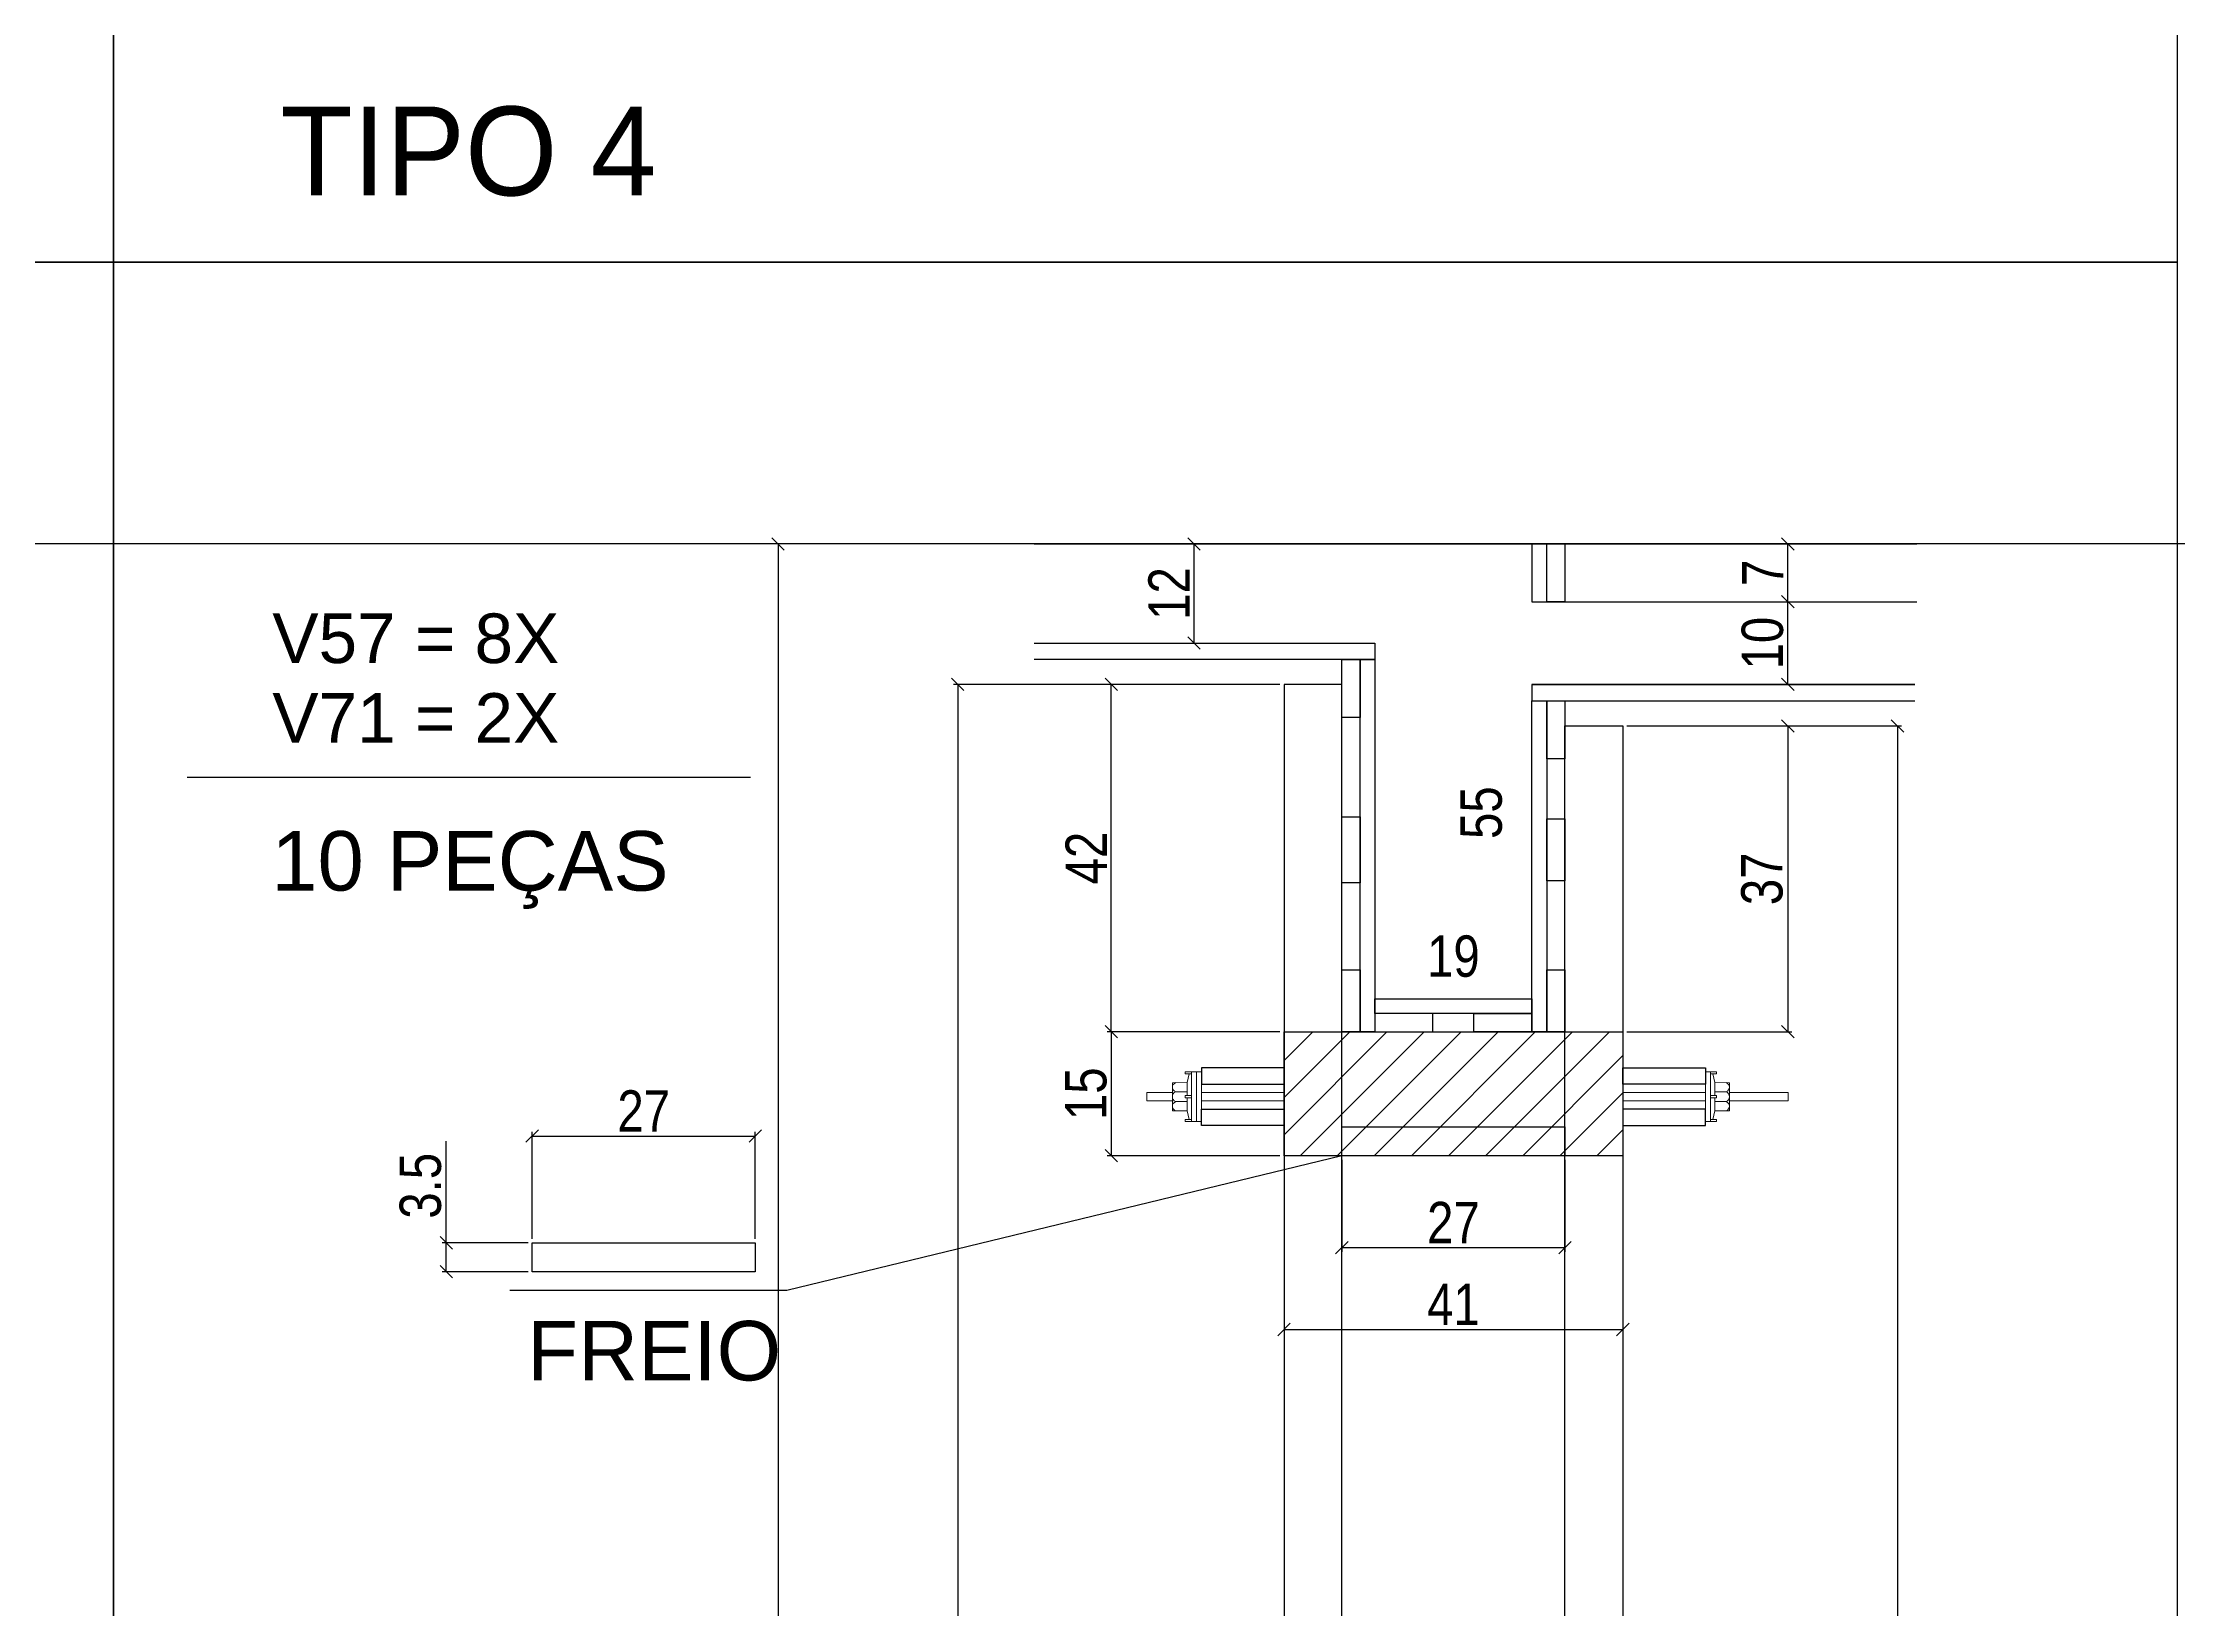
# Model space of a CAD drawing. Header units: millimetres. Extents: x 3247 to 10920, y 704 to 3817.
# Drawn here: x 5228 to 5744, y 2683 to 3062 of the extents above; entities that cross this region are included whole.
import ezdxf

# ---------------------------------------------------------------- set-up
doc = ezdxf.new("R2010")
doc.units = ezdxf.units.MM
for name, color, linetype in [('1', 1, 'Continuous'), ('COTA', 241, 'Continuous'), ('GARFOS OK', 3, 'Continuous'), ('Painéis', 200, 'Continuous'), ('Resinado', 41, 'Continuous'), ('SARR_3.5x7', 81, 'Continuous'), ('SARR_7x7', 40, 'Continuous'), ('TIRAS REESCORAMENTO', 252, 'Continuous'), ('VIGAS', 3, 'Continuous')]:
    doc.layers.add(name, color=color, linetype=linetype)
doc.layers.add('BARRA_ANCORAGEM', color=1, linetype='Continuous', lineweight=15)
doc.styles.add('COTA TECNICA 2X', font='techl___.ttf', dxfattribs={"height": 10})
doc.styles.add('R80-50', font='arial.ttf', dxfattribs={"height": 10})
doc.styles.add('ROMAS860', font='ROMAS860.SHX', dxfattribs={"height": 8.5})
doc.dimstyles.new('SECAO', dxfattribs={"dimscale": 0.333333, "dimtxt": 5, "dimasz": 9, "dimexe": 3, "dimexo": 3, "dimgap": 3, "dimtad": 1, "dimdec": 1, "dimlfac": 0.5, "dimzin": 12, "dimdsep": 46, "dimtxsty": 'COTA TECNICA 2X', "dimblk1": 'OBLIQUE', "dimblk2": 'OBLIQUE', "dimsah": 1, "dimcen": 0.9, "dimclrd": 4, "dimclre": 4, "dimclrt": 240, "dimadec": 1, "dimazin": 3, "dimtfac": 1, "dimtdec": 1, "dimtmove": 0, "dimatfit": 3, "dimfxl": 1, "dimtolj": 1, "dimtzin": 12, "dimarcsym": 0})

# ---------------------------------------------------------------- blocks, each defined once
blk = doc.blocks.new('_Oblique')
at = {"layer": '1', "color": 0, "lineweight": -2}
blk.add_line((-0.5, -0.5), (0.5, 0.5), dxfattribs=at)
blk = doc.blocks.new('*D224')
at = {"layer": 'COTA', "color": 4, "lineweight": -2, "transparency": 16777216}
for p, q in [((5527.03, 2906.8), (5448.07, 2906.8)), ((5449.07, 2906.8), (5449.07, 2400.8)), ((5527.03, 2400.8), (5448.07, 2400.8))]:
    blk.add_line(p, q, dxfattribs=at)
at = {"layer": 'Defpoints', "color": 0, "transparency": 16777216}
for p in [(5528.03, 2906.8), (5449.07, 2400.8), (5528.03, 2400.8)]:
    blk.add_point(p, dxfattribs=at)
at = {"layer": 'COTA', "color": 4, "lineweight": -2, "transparency": 16777216, "xscale": 3, "yscale": 3, "zscale": 3}
for p, rotation in [((5449.07, 2906.8), 90), ((5449.07, 2400.8), 270)]:
    blk.add_blockref('_Oblique', p, dxfattribs=dict(at, rotation=rotation))
at = {"layer": 'COTA', "color": 240, "transparency": 16777216, "insert": (5442.85, 2653.8), "char_height": 10, "attachment_point": 5, "rotation": 90, "style": 'COTA TECNICA 2X'}
blk.add_mtext('\\A1;253', dxfattribs=at)
blk = doc.blocks.new('*D230')
at = {"layer": 'COTA', "color": 4, "lineweight": -2, "transparency": 16777216}
for p, q in [((5527.03, 2906.8), (5485.23, 2906.8)), ((5486.23, 2822.75), (5486.23, 2906.8)), ((5527.03, 2822.75), (5485.23, 2822.75))]:
    blk.add_line(p, q, dxfattribs=at)
at = {"layer": 'Defpoints', "color": 0, "transparency": 16777216}
for p in [(5486.23, 2906.8), (5528.03, 2906.8), (5528.03, 2822.75)]:
    blk.add_point(p, dxfattribs=at)
at = {"layer": 'COTA', "color": 4, "lineweight": -2, "transparency": 16777216, "xscale": 3, "yscale": 3, "zscale": 3}
for p, rotation in [((5486.23, 2906.8), 90), ((5486.23, 2822.75), 270)]:
    blk.add_blockref('_Oblique', p, dxfattribs=dict(at, rotation=rotation))
at = {"layer": 'COTA', "color": 240, "transparency": 16777216, "insert": (5480.16, 2864.77), "char_height": 10, "attachment_point": 5, "rotation": 90, "style": 'COTA TECNICA 2X'}
blk.add_mtext('\\A1;42', dxfattribs=at)
blk = doc.blocks.new('*D231')
at = {"layer": 'COTA', "color": 4, "lineweight": -2, "transparency": 16777216}
for p, q in [((5611.03, 2896.77), (5650.96, 2896.77)), ((5649.96, 2896.77), (5649.96, 2822.75)), ((5611.03, 2822.75), (5650.96, 2822.75))]:
    blk.add_line(p, q, dxfattribs=at)
at = {"layer": 'Defpoints', "color": 0, "transparency": 16777216}
for p in [(5610.03, 2896.77), (5610.03, 2822.75), (5649.96, 2822.75)]:
    blk.add_point(p, dxfattribs=at)
at = {"layer": 'COTA', "color": 4, "lineweight": -2, "transparency": 16777216, "xscale": 3, "yscale": 3, "zscale": 3}
for p, rotation in [((5649.96, 2896.77), 90), ((5649.96, 2822.75), 270)]:
    blk.add_blockref('_Oblique', p, dxfattribs=dict(at, rotation=rotation))
at = {"layer": 'COTA', "color": 240, "transparency": 16777216, "insert": (5643.74, 2859.76), "char_height": 10, "attachment_point": 5, "rotation": 90, "style": 'COTA TECNICA 2X'}
blk.add_mtext('\\A1;37', dxfattribs=at)
blk = doc.blocks.new('*D232')
at = {"layer": 'COTA', "color": 4, "lineweight": -2, "transparency": 16777216}
for p, q in [((5541.03, 2940.8), (5404.57, 2940.8)), ((5405.57, 2940.8), (5405.57, 2380.8)), ((5527.03, 2380.8), (5404.57, 2380.8))]:
    blk.add_line(p, q, dxfattribs=at)
at = {"layer": 'Defpoints', "color": 0, "transparency": 16777216}
for p in [(5542.03, 2940.8), (5405.57, 2380.8), (5528.03, 2380.8)]:
    blk.add_point(p, dxfattribs=at)
at = {"layer": 'COTA', "color": 4, "lineweight": -2, "transparency": 16777216, "xscale": 3, "yscale": 3, "zscale": 3}
for p, rotation in [((5405.57, 2940.8), 90), ((5405.57, 2380.8), 270)]:
    blk.add_blockref('_Oblique', p, dxfattribs=dict(at, rotation=rotation))
at = {"layer": 'COTA', "color": 240, "transparency": 16777216, "insert": (5399.44, 2660.8), "char_height": 10, "attachment_point": 5, "rotation": 90, "style": 'COTA TECNICA 2X'}
blk.add_mtext('\\A1;280', dxfattribs=at)
blk = doc.blocks.new('*D234')
at = {"layer": 'Defpoints', "color": 0, "transparency": 16777216}
for p in [(5575.07, 2940.8), (5581.92, 2940.8), (5575.07, 2830.75)]:
    blk.add_point(p, dxfattribs=at)
at = {"layer": 'COTA', "color": 240, "transparency": 16777216, "insert": (5575.81, 2875.77), "char_height": 10, "attachment_point": 5, "rotation": 90, "style": 'COTA TECNICA 2X'}
blk.add_mtext('\\A1;55', dxfattribs=at)
blk = doc.blocks.new('*D235')
at = {"layer": 'Defpoints', "color": 0, "transparency": 16777216}
for p in [(5550.03, 2834.9), (5588.03, 2834.9), (5588.03, 2834.9)]:
    blk.add_point(p, dxfattribs=at)
at = {"layer": 'COTA', "color": 240, "transparency": 16777216, "insert": (5569.03, 2840.99), "char_height": 10, "attachment_point": 5, "style": 'COTA TECNICA 2X'}
blk.add_mtext('\\A1;19', dxfattribs=at)
blk = doc.blocks.new('*D237')
at = {"layer": 'COTA', "color": 4, "lineweight": -2, "transparency": 16777216}
for p, q in [((5637.63, 2926.8), (5650.96, 2926.8)), ((5649.96, 2906.8), (5649.96, 2926.8)), ((5637.63, 2906.8), (5650.96, 2906.8))]:
    blk.add_line(p, q, dxfattribs=at)
at = {"layer": 'Defpoints', "color": 0, "transparency": 16777216}
for p in [(5636.63, 2926.8), (5649.96, 2926.8), (5636.63, 2906.8)]:
    blk.add_point(p, dxfattribs=at)
at = {"layer": 'COTA', "color": 4, "lineweight": -2, "transparency": 16777216, "xscale": 3, "yscale": 3, "zscale": 3}
for p, rotation in [((5649.96, 2926.8), 90), ((5649.96, 2906.8), 270)]:
    blk.add_blockref('_Oblique', p, dxfattribs=dict(at, rotation=rotation))
at = {"layer": 'COTA', "color": 240, "transparency": 16777216, "insert": (5643.86, 2916.8), "char_height": 10, "attachment_point": 5, "rotation": 90, "style": 'COTA TECNICA 2X'}
blk.add_mtext('\\A1;10', dxfattribs=at)
blk = doc.blocks.new('*D238')
at = {"layer": 'COTA', "color": 4, "lineweight": -2, "transparency": 16777216}
for p, q in [((5612.03, 2896.77), (5677.51, 2896.77)), ((5676.51, 2896.77), (5676.51, 2400.8)), ((5612.03, 2400.8), (5677.51, 2400.8))]:
    blk.add_line(p, q, dxfattribs=at)
at = {"layer": 'Defpoints', "color": 0, "transparency": 16777216}
for p in [(5611.03, 2896.77), (5611.03, 2400.8), (5676.51, 2400.8)]:
    blk.add_point(p, dxfattribs=at)
at = {"layer": 'COTA', "color": 4, "lineweight": -2, "transparency": 16777216, "xscale": 3, "yscale": 3, "zscale": 3}
for p, rotation in [((5676.51, 2896.77), 90), ((5676.51, 2400.8), 270)]:
    blk.add_blockref('_Oblique', p, dxfattribs=dict(at, rotation=rotation))
at = {"layer": 'COTA', "color": 240, "transparency": 16777216, "insert": (5670.41, 2648.78), "char_height": 10, "attachment_point": 5, "rotation": 90, "style": 'COTA TECNICA 2X'}
blk.add_mtext('\\A1;248', dxfattribs=at)
blk = doc.blocks.new('*D240')
at = {"layer": 'COTA', "color": 4, "lineweight": -2, "transparency": 16777216}
for p, q in [((5506.26, 2916.8), (5506.26, 2940.8)), ((5507.26, 2940.8), (5507.26, 2940.8)), ((5507.26, 2916.8), (5507.26, 2916.8))]:
    blk.add_line(p, q, dxfattribs=at)
at = {"layer": 'Defpoints', "color": 0, "transparency": 16777216}
for p in [(5506.26, 2940.8), (5506.26, 2940.8), (5506.26, 2916.8)]:
    blk.add_point(p, dxfattribs=at)
at = {"layer": 'COTA', "color": 4, "lineweight": -2, "transparency": 16777216, "xscale": 3, "yscale": 3, "zscale": 3}
for p, rotation in [((5506.26, 2940.8), 90), ((5506.26, 2916.8), 270)]:
    blk.add_blockref('_Oblique', p, dxfattribs=dict(at, rotation=rotation))
at = {"layer": 'COTA', "color": 240, "transparency": 16777216, "insert": (5500.2, 2928.8), "char_height": 10, "attachment_point": 5, "rotation": 90, "style": 'COTA TECNICA 2X'}
blk.add_mtext('\\A1;12', dxfattribs=at)
blk = doc.blocks.new('A$C51C4441F')
at = {"layer": 'BARRA_ANCORAGEM'}
for p, q in [((-2.25, 3.4), (-1.79, 5.5)), ((-2.25, 3.4), (-5.81, 3.39)), ((-5.81, 3.39), (-5.81, -3.39)), ((-2.25, 1.2), (-5.02, 1.2)), ((-2.25, 3.4), (-2.25, 3.4)), ((-2.25, 3.4), (-2.25, 0.25)), ((-2.25, -3.4), (-5.81, -3.39)), ((-2.25, -1.2), (-5.02, -1.2)), ((-2.25, -0.25), (-2.25, -3.4)), ((-2.25, -3.4), (-1.79, -5.5))]:
    blk.add_line(p, q, dxfattribs=at)
for points in [[(-2.7, 6), (-1.2, 6), (-1.2, 5.5), (-2.7, 5.5)], [(-1.2, -6), (0, -6), (0, 6), (-1.2, 6)], [(-2.7, 0.25), (-1.2, 0.25), (-1.2, -0.25), (-2.7, -0.25)], [(-2.7, -6), (-1.2, -6), (-1.2, -5.5), (-2.7, -5.5)]]:
    blk.add_lwpolyline(points, close=True, dxfattribs=at)
for centre, radius, start, end in [((-4.66, 2.3), 1.15, 107.7845, 252.2718), ((-4.52, 0), 1.3, 112.648, 247.4083), ((-4.66, -2.3), 1.15, 107.7845, 252.2718)]:
    blk.add_arc(centre, radius, start, end, dxfattribs=at)
blk = doc.blocks.new('*D241')
at = {"layer": 'COTA', "color": 4, "lineweight": -2, "transparency": 16777216}
for p, q in [((5325.28, 2771.68), (5325.28, 2796.28)), ((5345.07, 2771.68), (5324.28, 2771.68)), ((5325.28, 2764.68), (5325.28, 2771.68)), ((5345.07, 2764.68), (5324.28, 2764.68))]:
    blk.add_line(p, q, dxfattribs=at)
at = {"layer": 'Defpoints', "color": 0, "transparency": 16777216}
for p in [(5325.28, 2771.68), (5346.07, 2771.68), (5346.07, 2764.68)]:
    blk.add_point(p, dxfattribs=at)
at = {"layer": 'COTA', "color": 4, "lineweight": -2, "transparency": 16777216, "xscale": 3, "yscale": 3, "zscale": 3}
for p, rotation in [((5325.28, 2771.68), 90), ((5325.28, 2764.68), 270)]:
    blk.add_blockref('_Oblique', p, dxfattribs=dict(at, rotation=rotation))
at = {"layer": 'COTA', "color": 240, "transparency": 16777216, "insert": (5319.06, 2785.48), "char_height": 10, "attachment_point": 5, "rotation": 90, "style": 'COTA TECNICA 2X'}
blk.add_mtext('\\A1;3.5', dxfattribs=at)
blk = doc.blocks.new('*D453')
at = {"layer": 'COTA', "color": 4, "lineweight": -2, "transparency": 16777216}
for p, q in [((5346.07, 2772.68), (5346.07, 2798.51)), ((5346.07, 2797.51), (5400.07, 2797.51)), ((5400.07, 2772.68), (5400.07, 2798.51))]:
    blk.add_line(p, q, dxfattribs=at)
at = {"layer": 'Defpoints', "color": 0, "transparency": 16777216}
for p in [(5400.07, 2797.51), (5346.07, 2771.68), (5400.07, 2771.68)]:
    blk.add_point(p, dxfattribs=at)
at = {"layer": 'COTA', "color": 4, "lineweight": -2, "transparency": 16777216, "xscale": 3, "yscale": 3, "zscale": 3, "rotation": 180}
blk.add_blockref('_Oblique', (5346.07, 2797.51), dxfattribs=at)
at = {"layer": 'COTA', "color": 4, "lineweight": -2, "transparency": 16777216, "xscale": 3, "yscale": 3, "zscale": 3}
blk.add_blockref('_Oblique', (5400.07, 2797.51), dxfattribs=at)
at = {"layer": 'COTA', "color": 240, "transparency": 16777216, "insert": (5373.07, 2803.58), "char_height": 10, "attachment_point": 5, "style": 'COTA TECNICA 2X'}
blk.add_mtext('\\A1;27', dxfattribs=at)
blk = doc.blocks.new('*D454')
at = {"layer": 'COTA', "color": 4, "lineweight": -2, "transparency": 16777216}
for p, q in [((5527.03, 2822.75), (5485.23, 2822.75)), ((5486.23, 2822.75), (5486.23, 2792.75)), ((5527.03, 2792.75), (5485.23, 2792.75))]:
    blk.add_line(p, q, dxfattribs=at)
at = {"layer": 'Defpoints', "color": 0, "transparency": 16777216}
for p in [(5528.03, 2822.75), (5486.23, 2792.75), (5528.03, 2792.75)]:
    blk.add_point(p, dxfattribs=at)
at = {"layer": 'COTA', "color": 4, "lineweight": -2, "transparency": 16777216, "xscale": 3, "yscale": 3, "zscale": 3}
for p, rotation in [((5486.23, 2822.75), 90), ((5486.23, 2792.75), 270)]:
    blk.add_blockref('_Oblique', p, dxfattribs=dict(at, rotation=rotation))
at = {"layer": 'COTA', "color": 240, "transparency": 16777216, "insert": (5480.12, 2807.75), "char_height": 10, "attachment_point": 5, "rotation": 90, "style": 'COTA TECNICA 2X'}
blk.add_mtext('\\A1;15', dxfattribs=at)
blk = doc.blocks.new('*D455')
at = {"layer": 'COTA', "color": 4, "lineweight": -2, "transparency": 16777216}
for p, q in [((5542.03, 2791.75), (5542.03, 2769.51)), ((5596.03, 2791.75), (5596.03, 2769.51)), ((5542.03, 2770.51), (5596.03, 2770.51))]:
    blk.add_line(p, q, dxfattribs=at)
at = {"layer": 'Defpoints', "color": 0, "transparency": 16777216}
for p in [(5542.03, 2792.75), (5596.03, 2792.75), (5596.03, 2770.51)]:
    blk.add_point(p, dxfattribs=at)
at = {"layer": 'COTA', "color": 4, "lineweight": -2, "transparency": 16777216, "xscale": 3, "yscale": 3, "zscale": 3, "rotation": 180}
blk.add_blockref('_Oblique', (5542.03, 2770.51), dxfattribs=at)
at = {"layer": 'COTA', "color": 4, "lineweight": -2, "transparency": 16777216, "xscale": 3, "yscale": 3, "zscale": 3}
blk.add_blockref('_Oblique', (5596.03, 2770.51), dxfattribs=at)
at = {"layer": 'COTA', "color": 240, "transparency": 16777216, "insert": (5569.03, 2776.58), "char_height": 10, "attachment_point": 5, "style": 'COTA TECNICA 2X'}
blk.add_mtext('\\A1;27', dxfattribs=at)
blk = doc.blocks.new('*D456')
at = {"layer": 'COTA', "color": 4, "lineweight": -2, "transparency": 16777216}
for p, q in [((5528.03, 2791.75), (5528.03, 2749.71)), ((5610.03, 2791.75), (5610.03, 2749.71)), ((5528.03, 2750.71), (5610.03, 2750.71))]:
    blk.add_line(p, q, dxfattribs=at)
at = {"layer": 'Defpoints', "color": 0, "transparency": 16777216}
for p in [(5528.03, 2792.75), (5610.03, 2792.75), (5610.03, 2750.71)]:
    blk.add_point(p, dxfattribs=at)
at = {"layer": 'COTA', "color": 4, "lineweight": -2, "transparency": 16777216, "xscale": 3, "yscale": 3, "zscale": 3, "rotation": 180}
blk.add_blockref('_Oblique', (5528.03, 2750.71), dxfattribs=at)
at = {"layer": 'COTA', "color": 4, "lineweight": -2, "transparency": 16777216, "xscale": 3, "yscale": 3, "zscale": 3}
blk.add_blockref('_Oblique', (5610.03, 2750.71), dxfattribs=at)
at = {"layer": 'COTA', "color": 240, "transparency": 16777216, "insert": (5569.03, 2756.79), "char_height": 10, "attachment_point": 5, "style": 'COTA TECNICA 2X'}
blk.add_mtext('\\A1;41', dxfattribs=at)
blk = doc.blocks.new('*D500')
at = {"layer": 'COTA', "color": 4, "lineweight": -2, "transparency": 16777216}
blk.add_line((5649.96, 2926.8), (5649.96, 2940.8), dxfattribs=at)
at = {"layer": 'Defpoints', "color": 0, "transparency": 16777216}
for p in [(5649.96, 2940.8), (5649.96, 2940.8), (5649.96, 2926.8)]:
    blk.add_point(p, dxfattribs=at)
at = {"layer": 'COTA', "color": 4, "lineweight": -2, "transparency": 16777216, "xscale": 3, "yscale": 3, "zscale": 3}
for p, rotation in [((5649.96, 2940.8), 90), ((5649.96, 2926.8), 270)]:
    blk.add_blockref('_Oblique', p, dxfattribs=dict(at, rotation=rotation))
at = {"layer": 'COTA', "color": 240, "transparency": 16777216, "insert": (5643.89, 2933.8), "char_height": 10, "attachment_point": 5, "rotation": 90, "style": 'COTA TECNICA 2X'}
blk.add_mtext('\\A1;7', dxfattribs=at)

msp = doc.modelspace()

# ---------------------------------------------------------------- hatches: boundary and pattern name
at = {"layer": 'COTA'}
h = msp.add_hatch(dxfattribs=at)
h.set_pattern_fill('ANSI31', color=256, scale=2, style=0)
h.set_pattern_definition([(45, (-19086.92, -210474.322), (-4.49012806, 4.49012806), [])])
h.paths.add_polyline_path([(5610.03, 2792.75), (5610.03, 2822.75), (5528.03, 2822.75), (5528.03, 2792.75)])

# ---------------------------------------------------------------- linework, layer by layer
at = {"layer": 'BARRA_ANCORAGEM'}
for points in [[(5506.83, 2813.04), (5508.03, 2813.04), (5508.03, 2801.04), (5506.83, 2801.04)], [(5631.23, 2813.04), (5630.03, 2813.04), (5630.03, 2801.04), (5631.23, 2801.04)], [(5494.83, 2806.04), (5501.02, 2806.04), (5501.02, 2808.04), (5494.83, 2808.04)], [(5508.03, 2806.04), (5528.03, 2806.04), (5528.03, 2808.04), (5508.03, 2808.04)], [(5630.03, 2806.04), (5610.03, 2806.04), (5610.03, 2808.04), (5630.03, 2808.04)], [(5635.85, 2806.04), (5650.03, 2806.04), (5650.03, 2808.04), (5635.85, 2808.04)]]:
    msp.add_lwpolyline(points, close=True, dxfattribs=at)
at = {"layer": 'COTA', "color": 1}
msp.add_line((3246.75, 2940.89), (6743.22, 2940.89), dxfattribs=at)
at = {"layer": 'GARFOS OK', "color": 3}
for p, q in [((5542.03, 2792.75), (5407.67, 2760.14)), ((5407.67, 2760.14), (5340.65, 2760.14))]:
    msp.add_line(p, q, dxfattribs=at)
at = {"layer": 'Painéis'}
msp.add_lwpolyline([(5610.03, 2792.75), (5528.03, 2792.75), (5528.03, 2822.75), (5610.03, 2822.75)], close=True, dxfattribs=at)
at = {"layer": 'Resinado'}
msp.add_line((5588.03, 2906.8), (5680.69, 2906.8), dxfattribs=at)
at = {"layer": 'SARR_3.5x7', "linetype": 'Continuous'}
msp.add_lwpolyline([(5346.07, 2771.68), (5400.07, 2771.68), (5400.07, 2764.68), (5346.07, 2764.68)], close=True, dxfattribs=at)
at = {"layer": 'SARR_7x7', "linetype": 'Continuous'}
for points in [[(5528.03, 2400.8), (5542.03, 2400.8), (5542.03, 2906.8), (5528.03, 2906.8)], [(5610.03, 2400.8), (5596.03, 2400.8), (5596.03, 2896.77), (5610.03, 2896.77)], [(5542.03, 2799.75), (5596.03, 2799.75), (5596.03, 2792.75), (5542.03, 2792.75)]]:
    msp.add_lwpolyline(points, close=True, dxfattribs=at)
at = {"layer": 'TIRAS REESCORAMENTO', "linetype": 'ByBlock'}
for p, q in [((5467.55, 2940.8), (5681.18, 2940.8)), ((5588.03, 2926.8), (5681.18, 2926.8)), ((5588.03, 2902.8), (5680.69, 2902.8))]:
    msp.add_line(p, q, dxfattribs=at)
for points in [[(5588.03, 2926.8), (5591.63, 2926.8), (5591.63, 2940.8), (5588.03, 2940.8)], [(5591.63, 2940.8), (5596.03, 2940.8), (5596.03, 2926.8), (5591.63, 2926.8)], [(5542.03, 2912.8), (5546.43, 2912.8), (5546.43, 2898.8), (5542.03, 2898.8)], [(5591.63, 2902.8), (5596.03, 2902.8), (5596.03, 2888.8), (5591.63, 2888.8)], [(5542.03, 2874.77), (5546.43, 2874.77), (5546.43, 2858.77), (5542.03, 2858.77)], [(5591.63, 2874.27), (5596.03, 2874.27), (5596.03, 2859.27), (5591.63, 2859.27)], [(5542.03, 2837.75), (5546.43, 2837.75), (5546.43, 2822.75), (5542.03, 2822.75)], [(5591.63, 2837.75), (5596.03, 2837.75), (5596.03, 2822.75), (5591.63, 2822.75)], [(5588.03, 2827.15), (5550.03, 2827.15), (5550.03, 2830.75), (5588.03, 2830.75)], [(5564.03, 2822.75), (5564.03, 2827.15), (5550.03, 2827.15), (5550.03, 2822.75)], [(5574, 2822.75), (5574, 2827.15), (5588.03, 2827.15), (5588.03, 2822.75)], [(5508.03, 2810.04), (5528.03, 2810.04), (5528.03, 2814.04), (5508.03, 2814.04)], [(5630.03, 2810.04), (5610.03, 2810.04), (5610.03, 2814.04), (5630.03, 2814.04)], [(5508.03, 2804.04), (5528.03, 2804.04), (5528.03, 2800.04), (5508.03, 2800.04)], [(5630.03, 2804.04), (5610.03, 2804.04), (5610.03, 2800.04), (5630.03, 2800.04)]]:
    msp.add_lwpolyline(points, close=True, dxfattribs=at)
for points in [[(5467.55, 2916.8), (5550.03, 2916.8), (5550.03, 2912.8), (5467.55, 2912.8)], [(5550.03, 2822.75), (5546.43, 2822.75), (5546.43, 2912.8), (5550.03, 2912.8), (5550.03, 2822.75)], [(5680.69, 2906.8), (5588.03, 2906.8), (5588.03, 2902.8), (5680.69, 2902.8)], [(5591.63, 2822.75), (5588.03, 2822.75), (5588.03, 2902.8), (5591.63, 2902.8), (5591.63, 2822.75)]]:
    msp.add_lwpolyline(points, dxfattribs=at)
at = {"layer": 'VIGAS', "color": 7}
msp.add_line((5262.53, 2884.37), (5398.91, 2884.37), dxfattribs=at)
at = {"layer": 'VIGAS'}
for points in [[(5244.73, 3008.97), (4745.24, 3008.97), (4745.24, 3817.27), (5244.73, 3817.27)], [(5744.23, 3008.97), (5244.73, 3008.97), (5244.73, 3817.27), (5744.23, 3817.27)], [(5244.73, 2240.54), (4745.24, 2240.54), (4745.24, 3008.97), (5244.73, 3008.97)], [(5744.23, 2240.54), (5244.73, 2240.54), (5244.73, 3008.97), (5744.23, 3008.97)]]:
    msp.add_lwpolyline(points, close=True, dxfattribs=at)

# ---------------------------------------------------------------- block references
at = {"layer": 'BARRA_ANCORAGEM', "xscale": -1, "rotation": 180}
msp.add_blockref('A$C51C4441F', (5506.83, 2807.04), dxfattribs=at)
at = {"layer": 'BARRA_ANCORAGEM', "xscale": -1}
msp.add_blockref('A$C51C4441F', (5630.03, 2807.04), dxfattribs=at)

# ---------------------------------------------------------------- texts
at = {"layer": 'COTA', "color": 7, "style": 'ROMAS860'}
msp.add_text('TIPO 4', height=21.505, dxfattribs=at).set_placement((5285.08, 3025.13))
at = {"layer": 'VIGAS', "color": 7, "style": 'R80-50'}
for s, p in [('V57 = 8X', (5283.19, 2911.97)), ('V71 = 2X', (5283.19, 2892.69))]:
    msp.add_text(s, height=12, dxfattribs=at).set_placement(p)
at = {"layer": 'VIGAS', "color": 7, "char_height": 14.4, "attachment_point": 1, "style": 'R80-50'}
for s, insert in [('10 PEÇAS', (5282.94, 2871.31)), ('FREIO', (5344.88, 2752.77))]:
    msp.add_mtext_dynamic_manual_height_columns(s, width=162.221, gutter_width=50, heights=[0], dxfattribs=dict(at, insert=insert))

# ---------------------------------------------------------------- dimensions: what is measured, and where the dimension line sits
at = {"layer": 'COTA', "color": 3}
for base, p1, p2, picture, middle in [((5405.57, 2380.8), (5542.03, 2940.8), (5528.03, 2380.8), '*D232', (5399.44, 2660.8)), ((5506.26, 2940.8), (5506.26, 2916.8), (5506.26, 2940.8), '*D240', (5500.2, 2928.8)), ((5649.96, 2940.8), (5649.96, 2926.8), (5649.96, 2940.8), '*D500', (5643.89, 2933.8)), ((5649.96, 2926.8), (5636.63, 2906.8), (5636.63, 2926.8), '*D237', (5643.86, 2916.8)), ((5449.07, 2400.8), (5528.03, 2906.8), (5528.03, 2400.8), '*D224', (5442.85, 2653.8)), ((5486.23, 2906.8), (5528.03, 2822.75), (5528.03, 2906.8), '*D230', (5480.16, 2864.77)), ((5649.96, 2822.75), (5610.03, 2896.77), (5610.03, 2822.75), '*D231', (5643.74, 2859.76)), ((5676.51, 2400.8), (5611.03, 2896.77), (5611.03, 2400.8), '*D238', (5670.41, 2648.78)), ((5486.23, 2792.75), (5528.03, 2822.75), (5528.03, 2792.75), '*D454', (5480.12, 2807.75)), ((5325.28, 2771.68), (5346.07, 2764.68), (5346.07, 2771.68), '*D241', (5319.06, 2785.48))]:
    dim = msp.add_linear_dim(base=base, p1=p1, p2=p2, angle=90, dimstyle='SECAO', dxfattribs=at)
    dim.commit()
    dim.dimension.update_dxf_attribs({"geometry": picture, "text_midpoint": middle})
dim = msp.add_linear_dim(base=(5581.92, 2940.8), p1=(5575.07, 2830.75), p2=(5575.07, 2940.8), angle=90, dimstyle='SECAO', override={"dimse1": 1, "dimse2": 1, "dimsd1": 1, "dimsd2": 1}, dxfattribs=at)
dim.commit()
dim.dimension.update_dxf_attribs({"geometry": '*D234', "text_midpoint": (5581.92, 2875.77), "dimtype": 160})
dim = msp.add_linear_dim(base=(5588.03, 2834.9), p1=(5550.03, 2834.9), p2=(5588.03, 2834.9), dimstyle='SECAO', override={"dimse1": 1, "dimse2": 1, "dimsd1": 1, "dimsd2": 1}, dxfattribs=at)
dim.commit()
dim.dimension.update_dxf_attribs({"geometry": '*D235', "text_midpoint": (5569.03, 2840.99)})
for base, p1, p2, picture, middle in [((5400.07, 2797.51), (5346.07, 2771.68), (5400.07, 2771.68), '*D453', (5373.07, 2803.58)), ((5610.03, 2750.71), (5528.03, 2792.75), (5610.03, 2792.75), '*D456', (5569.03, 2756.79)), ((5596.03, 2770.51), (5542.03, 2792.75), (5596.03, 2792.75), '*D455', (5569.03, 2776.58))]:
    dim = msp.add_linear_dim(base=base, p1=p1, p2=p2, dimstyle='SECAO', dxfattribs=at)
    dim.commit()
    dim.dimension.update_dxf_attribs({"geometry": picture, "text_midpoint": middle})

doc.saveas('drawing.dxf')
